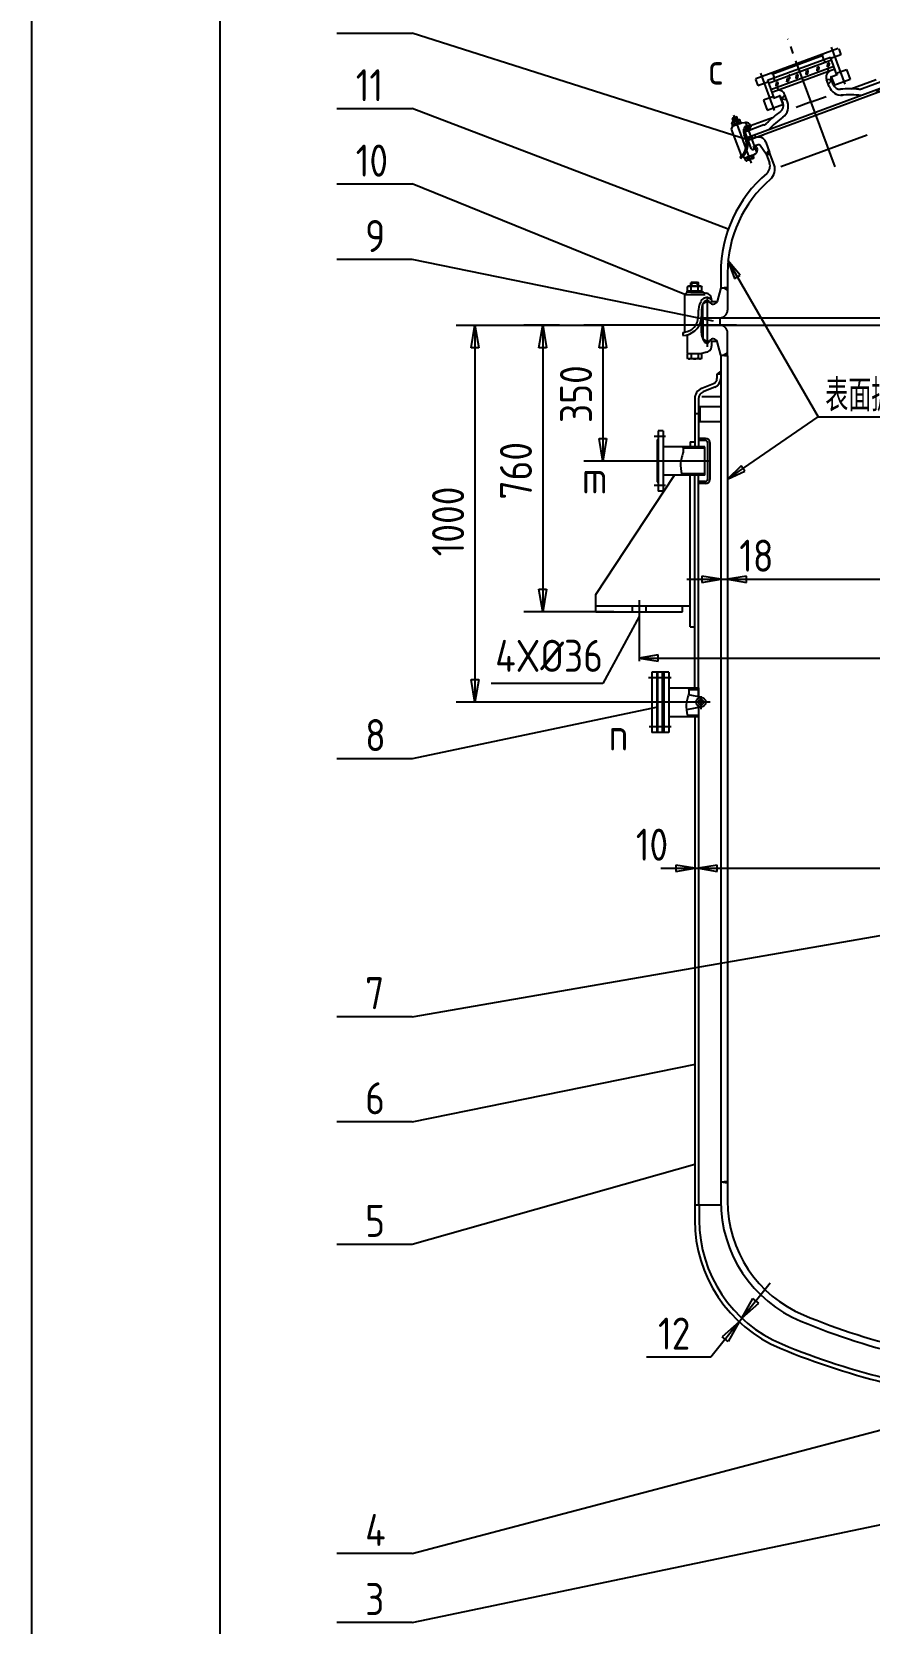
# Model space of a CAD drawing. Extents: x 3959 to 69865, y -162 to 65821.
# Drawn here: x 3959.2 to 4070.3, y 125.5 to 336.5 of the extents above; entities that cross this region are included whole.
import ezdxf

# ---------------------------------------------------------------- set-up
doc = ezdxf.new("R2010")
doc.units = 0
doc.linetypes.add('DASHDOT', pattern=[18, 15, -1, 1, -1])
doc.layers.get('0').update_dxf_attribs({"color": 1, "linetype": 'DASHDOT'})
for name, color, linetype in [('1', 8, 'CONTINUOUS'), ('12', 134, 'CONTINUOUS'), ('2', 8, 'CONTINUOUS')]:
    doc.layers.add(name, color=color, linetype=linetype)
doc.styles.get("Standard").update_dxf_attribs({"font": 'gbenor.shx', "bigfont": 'gbcbig.shx'})
doc.dimstyles.get("Standard").update_dxf_attribs({"dimtxt": 3.5, "dimasz": 4, "dimexe": 2, "dimexo": 0, "dimgap": 1, "dimtad": 1, "dimtoh": 1, "dimdec": 4, "dimzin": 0, "dimdsep": 46, "dimtxsty": 'Standard', "dimcen": 0, "dimadec": 0, "dimazin": 0, "dimtfac": 1, "dimtdec": 4, "dimtmove": 0, "dimatfit": 0, "dimfxl": 1, "dimtolj": 1, "dimtzin": 0, "dimarcsym": 0})

# ---------------------------------------------------------------- blocks, each defined once
blk = doc.blocks.new('Cadt1')
at = {"layer": '2'}
for p, q in [((4046.33, 249.51), (4046.34, 249.44, 1)), ((4046.34, 249.44), (4046.36, 249.29)), ((4046.36, 249.29), (4046.37, 249.12)), ((4046.37, 249.12), (4046.37, 248.96)), ((4046.05, 247.57), (4046.03, 247.31)), ((4046.03, 247.31), (4046.03, 247)), ((4046.03, 247), (4046.06, 246.63)), ((4046.1, 247.79), (4046.05, 247.57)), ((4046.15, 247.98), (4046.1, 247.79)), ((4046.21, 248.16), (4046.15, 247.98)), ((4046.26, 248.32), (4046.21, 248.16)), ((4046.31, 248.48), (4046.26, 248.32)), ((4046.34, 248.64), (4046.31, 248.48)), ((4046.36, 248.79), (4046.34, 248.64)), ((4046.37, 248.96), (4046.36, 248.79)), ((4046.06, 246.63), (4046.12, 246.23)), ((4046.12, 246.23), (4046.2, 245.84)), ((4046.2, 245.84), (4046.22, 245.71))]:
    blk.add_line(p, q, dxfattribs=at)
blk = doc.blocks.new('Cadt2')
at = {"layer": '2'}
for p, q in [((4071.23, 328.83), (4071.56, 328.53)), ((4071.25, 328.47), (4071.77, 329.03, 1)), ((4072.02, 329.12), (4072.26, 328.9)), ((4054.2, 322.24), (4054.63, 322.69)), ((4054.68, 322.71), (4055, 322.41))]:
    blk.add_line(p, q, dxfattribs=at)
blk = doc.blocks.new('Cadt4')
at = {"layer": '2'}
for p, q in [((4050.61, 269.35), (4050.61, 263.53, 1)), ((4051.51, 269.35), (4051.51, 263.53)), ((4139.01, 268.79), (4139.01, 263.53)), ((4046.11, 263.93), (4139.01, 263.93)), ((4050.61, 263.93), (4048.11, 264.34)), ((4048.11, 264.34), (4048.11, 263.51)), ((4048.11, 263.51), (4050.61, 263.93)), ((4054.01, 264.34), (4051.51, 263.93)), ((4051.51, 263.93), (4054.01, 263.51)), ((4054.01, 263.51), (4054.01, 264.34)), ((4139.01, 263.93), (4136.51, 264.34)), ((4136.51, 264.34), (4136.51, 263.51)), ((4136.51, 263.51), (4139.01, 263.93))]:
    blk.add_line(p, q, dxfattribs=at)
blk = doc.blocks.new('Cadt5')
at = {"layer": '2'}
for p, q in [((4051.51, 277.21), (4063.55, 285.45)), ((4063.55, 285.45), (4083.01, 285.45)), ((4053.34, 278.97), (4051.51, 277.21, 1)), ((4053.81, 278.28), (4053.34, 278.97)), ((4051.51, 277.21), (4053.81, 278.28))]:
    blk.add_line(p, q, dxfattribs=at)
blk = doc.blocks.new('Cadt8')
at = {"layer": '2'}
for p, q in [((4053.18, 304.26), (4051.57, 306.22, 1)), ((4051.57, 306.22), (4052.46, 303.84)), ((4051.57, 306.22), (4063.55, 285.45)), ((4052.46, 303.84), (4053.18, 304.26))]:
    blk.add_line(p, q, dxfattribs=at)
blk = doc.blocks.new('Cadt9')
at = {"layer": '2'}
for p, q in [((4142.86, 235.51), (4142.86, 225.19)), ((4047.16, 228.69), (4047.16, 225.19, 1)), ((4047.66, 228.69), (4047.66, 225.19)), ((4047.16, 225.59), (4044.66, 226.01)), ((4044.66, 226.01), (4044.66, 225.18)), ((4050.16, 226.01), (4047.66, 225.59)), ((4050.16, 225.18), (4050.16, 226.01)), ((4142.86, 225.59), (4140.36, 226.01)), ((4140.36, 226.01), (4140.36, 225.18)), ((4042.66, 225.59), (4142.86, 225.59)), ((4044.66, 225.18), (4047.16, 225.59)), ((4047.66, 225.59), (4050.16, 225.18)), ((4140.36, 225.18), (4142.86, 225.59))]:
    blk.add_line(p, q, dxfattribs=at)
blk = doc.blocks.new('Cadt10')
at = {"layer": '2'}
for p, q in [((4045.58, 281.51), (4045.59, 281.44, 1)), ((4045.59, 281.44), (4045.61, 281.29)), ((4045.61, 280.79), (4045.59, 280.64)), ((4045.61, 281.29), (4045.62, 281.12)), ((4045.62, 280.96), (4045.61, 280.79)), ((4045.62, 281.12), (4045.62, 280.96)), ((4045.3, 279.57), (4045.28, 279.31)), ((4045.28, 279.31), (4045.28, 279)), ((4045.28, 279), (4045.31, 278.63)), ((4045.35, 279.79), (4045.3, 279.57)), ((4045.31, 278.63), (4045.37, 278.23)), ((4045.4, 279.98), (4045.35, 279.79)), ((4045.46, 280.16), (4045.4, 279.98)), ((4045.51, 280.32), (4045.46, 280.16)), ((4045.56, 280.48), (4045.51, 280.32)), ((4045.59, 280.64), (4045.56, 280.48)), ((4045.37, 278.23), (4045.45, 277.84)), ((4045.45, 277.84), (4045.47, 277.71))]:
    blk.add_line(p, q, dxfattribs=at)
blk = doc.blocks.new('*D14')
at = {"layer": '2'}
for p, q in [((4039.81, 261.17), (4039.81, 253.08)), ((4150.71, 261.17), (4150.71, 253.08)), ((4042.31, 253.9), (4039.81, 253.48)), ((4039.81, 253.48), (4150.71, 253.48)), ((4039.81, 253.48), (4042.31, 253.07)), ((4042.31, 253.07), (4042.31, 253.9)), ((4150.71, 253.48), (4148.21, 253.9)), ((4148.21, 253.9), (4148.21, 253.07)), ((4148.21, 253.07), (4150.71, 253.48))]:
    blk.add_line(p, q, dxfattribs=at)
at = {"layer": '2', "insert": (4076.81, 254.48), "char_height": 4.25, "width": 65536, "attachment_point": 7}
blk.add_mtext('%%c2200', dxfattribs=at)
blk = doc.blocks.new('Cadt29')
at = {"layer": '2'}
for p, q in [((4053.42, 165.91), (4057.16, 170.61)), ((4053.42, 165.91), (4054.88, 168.53)), ((4053.42, 165.91), (4055.65, 167.92)), ((4055.65, 167.92), (4054.88, 168.53)), ((4053.05, 165.44), (4049.31, 160.75, 1)), ((4053.05, 165.44), (4050.82, 163.43)), ((4053.05, 165.44), (4051.59, 162.82)), ((4053.05, 165.44), (4053.42, 165.91)), ((4051.59, 162.82), (4050.82, 163.43))]:
    blk.add_line(p, q, dxfattribs=at)
blk = doc.blocks.new('*D31')
at = {"layer": '2'}
for p, q in [((4015.5, 297.61), (4034.97, 297.61)), ((4017.5, 294.61), (4018, 297.61)), ((4018, 297.61), (4018.5, 294.61)), ((4018, 297.61), (4018, 247.61)), ((4018.5, 294.61), (4017.5, 294.61)), ((4018, 247.61), (4017.5, 250.61)), ((4017.5, 250.61), (4018.5, 250.61)), ((4018.5, 250.61), (4018, 247.61)), ((4040.75, 247.61), (4015.5, 247.61))]:
    blk.add_line(p, q, dxfattribs=at)
at = {"layer": '2', "insert": (4016.57, 266.97), "char_height": 4.25, "width": 65536, "attachment_point": 7, "rotation": 90}
blk.add_mtext('1000', dxfattribs=at)
blk = doc.blocks.new('*D32')
at = {"layer": '2'}
for p, q in [((4052.72, 297.61), (4032.47, 297.61)), ((4034.47, 294.61), (4034.97, 297.61)), ((4034.97, 297.61), (4035.47, 294.61)), ((4034.97, 297.61), (4034.97, 279.61)), ((4035.47, 294.61), (4034.47, 294.61)), ((4034.97, 279.61), (4034.47, 282.61)), ((4034.47, 282.61), (4035.47, 282.61)), ((4035.47, 282.61), (4034.97, 279.61)), ((4041.43, 279.61), (4032.47, 279.61))]:
    blk.add_line(p, q, dxfattribs=at)
at = {"layer": '2', "insert": (4033.54, 284.65), "char_height": 4.25, "width": 65536, "attachment_point": 7, "rotation": 90}
blk.add_mtext('350', dxfattribs=at)
blk = doc.blocks.new('*D33')
at = {"layer": '2'}
for p, q in [((4029.22, 297.61), (4024.5, 297.61)), ((4026.5, 294.61), (4027, 297.61)), ((4027, 297.61), (4027.5, 294.61)), ((4027, 297.61), (4027, 259.61)), ((4027.5, 294.61), (4026.5, 294.61)), ((4027, 259.61), (4026.5, 262.61)), ((4026.5, 262.61), (4027.5, 262.61)), ((4027.5, 262.61), (4027, 259.61)), ((4036.42, 259.61), (4024.5, 259.61))]:
    blk.add_line(p, q, dxfattribs=at)
at = {"layer": '2', "insert": (4025.57, 274.5), "char_height": 4.25, "width": 65536, "attachment_point": 7, "rotation": 90}
blk.add_mtext('760', dxfattribs=at)

msp = doc.modelspace()

# ---------------------------------------------------------------- linework, layer by layer
for p, q in [((4065.79289, 318.63849), (4059.52727, 335.58484)), ((4065.25701, 334.50612), (4067.07449, 329.59035)), ((4055.87755, 331.03832), (4057.69502, 326.12254)), ((4052.32067, 325.48865), (4054.67048, 319.11887)), ((4053.84035, 324.65325), (4055.35158, 320.56579, 6.28319)), ((4053.92611, 323.55453), (4054.60223, 323.80451)), ((4054.85654, 321.23314), (4055.35539, 321.41757)), ((4048.86085, 294.7428), (4048.86085, 301.43542)), ((4043.29434, 282.86283), (4041.80244, 282.86283)), ((4049.2525, 279.61283), (4041.42849, 279.61283)), ((4043.29434, 276.36283), (4041.80244, 276.36283)), ((4039.81085, 261.09815), (4039.81085, 258.4857)), ((4044.04434, 250.86283), (4041.01263, 250.86283)), ((4049.19387, 247.61283), (4040.74674, 247.61283, 6.28319)), ((4047.98085, 248.40207), (4047.98085, 246.68211)), ((4044.04434, 244.36283), (4041.11898, 244.36283))]:
    msp.add_line(p, q)
at = {"layer": '1'}
for p, q in [((3984.21922, -151.95883), (3984.21922, 422.04117)), ((4066.20166, 334.33012), (4055.27459, 330.29013)), ((4064.16163, 333.57587), (4064.07296, 333.38316)), ((4066.56066, 333.50331), (4065.22409, 333.00914)), ((4066.2659, 334.30056), (4066.56066, 333.50331)), ((4056.80701, 330.11039), (4065.15473, 333.19673)), ((4056.94572, 329.73521), (4065.29345, 332.82155)), ((4057.25783, 328.89106), (4065.60555, 331.9774)), ((4064.0784, 333.36844), (4057.51278, 330.94097)), ((4065.74426, 331.60222), (4061.5704, 330.05905)), ((4064.07296, 333.38316), (4064.26368, 332.86729)), ((4064.44929, 332.50945), (4064.31058, 332.88463)), ((4064.7614, 331.6653), (4064.90204, 331.28489)), ((4066.02169, 330.85187), (4065.15473, 333.19673)), ((4065.95233, 331.03946), (4067.2889, 331.53362)), ((4067.2889, 331.53362), (4067.7744, 330.22049)), ((4055.27459, 330.29013), (4055.24503, 330.22589)), ((4055.27459, 330.29013), (4055.24503, 330.22589)), ((4055.24503, 330.22589), (4055.53979, 329.42863)), ((4055.53979, 329.42863), (4056.87637, 329.9228)), ((4056.80701, 330.11039), (4057.67396, 327.76552)), ((4057.31462, 331.04437), (4057.50733, 330.9557)), ((4057.39654, 328.51588), (4061.5704, 330.05905)), ((4057.50733, 330.9557), (4057.69806, 330.43983)), ((4057.78988, 330.04731), (4057.65116, 330.42249)), ((4065.00417, 329.27846), (4064.64944, 330.2379, 6.28319)), ((4065.33406, 330.1164), (4064.65747, 330.2162)), ((4065.33615, 330.11076), (4064.88417, 329.60304)), ((4065.54713, 329.5401), (4065.21221, 330.44597, 6.28319)), ((4065.27133, 330.57444), (4066.06858, 330.86921)), ((4065.27133, 330.57444), (4065.68746, 329.44891)), ((4067.7744, 330.22049), (4065.60261, 329.41753)), ((4065.99923, 331.0568), (4066.06858, 330.86921)), ((4067.86856, 328.97592), (4071.23886, 330.22199)), ((4071.88122, 329.92641), (4069.36192, 328.99497, 6.28319)), ((4072.15865, 329.17605), (4054.10318, 322.50053)), ((4072.29736, 328.80088), (4054.24189, 322.12535, 6.28319)), ((4057.60461, 327.95311), (4056.26803, 327.45895)), ((4056.26803, 327.45895), (4056.75353, 326.14582)), ((4057.55771, 327.93577), (4057.62707, 327.74818)), ((4057.62707, 327.74818), (4058.42432, 328.04294)), ((4058.10198, 329.20316), (4058.24262, 328.82275)), ((4058.42432, 328.04294), (4058.84046, 326.91741)), ((4058.88771, 327.07796), (4058.55279, 327.98383, 6.28319)), ((4058.67417, 327.65555), (4058.67652, 327.65642)), ((4058.67464, 327.65426), (4059.12358, 328.17019, 6.28319)), ((4058.67673, 327.64862), (4059.35028, 327.55704)), ((4059.47029, 327.23245), (4059.11556, 328.1919, 6.28319)), ((4062.61074, 327.24521), (4060.623, 326.5103, 6.28319)), ((4062.61074, 327.24521), (4064.59848, 327.98013, 6.28319)), ((4052.16643, 325.03995), (4052.72935, 325.24761)), ((4052.21084, 325.13627), (4052.16643, 325.03995)), ((4052.21084, 325.13627), (4052.63303, 325.29202)), ((4052.63303, 325.29202), (4052.72935, 325.24761)), ((4052.89145, 324.80821), (4052.72935, 325.24761)), ((4057.49163, 325.13933), (4054.55541, 324.05374)), ((4056.75353, 326.14582), (4058.92532, 326.94878)), ((4052.16853, 324.023), (4052.01436, 323.64636)), ((4052.01436, 323.64636), (4053.3162, 320.11738, 6.28319)), ((4052.09835, 324.51563), (4052.09319, 324.45377)), ((4052.21216, 324.13127), (4052.09319, 324.45377)), ((4052.21216, 324.13127), (4052.09319, 324.45377)), ((4052.09835, 324.51563), (4053.12163, 324.89312)), ((4052.1386, 324.10413), (4052.28253, 324.15723)), ((4052.16853, 324.023), (4052.1386, 324.10413)), ((4052.32853, 324.60055), (4052.16643, 325.03995)), ((4052.16853, 324.023), (4053.07956, 324.35908, 6.28319)), ((4052.21216, 324.13127), (4053.2847, 324.52693)), ((4053.21433, 324.50097), (4052.28253, 324.15723)), ((4052.4803, 324.23018), (4052.36781, 324.5351)), ((4053.01656, 324.42801), (4052.90408, 324.73293)), ((4053.05982, 324.35179), (4053.38819, 324.47293, 6.28319)), ((4053.12163, 324.89312), (4053.16573, 324.84943)), ((4053.2847, 324.52693), (4053.16573, 324.84943)), ((4053.2847, 324.52693), (4053.16573, 324.84943)), ((4053.21433, 324.50097), (4053.35826, 324.55406)), ((4053.35826, 324.55406), (4053.38819, 324.47293)), ((4053.38819, 324.47293), (4053.98067, 324.50111, 6.28319)), ((4053.63783, 323.65175), (4054.58887, 321.07369)), ((4053.97374, 323.74523), (4053.82877, 323.26095)), ((4056.34506, 324.18233), (4053.82952, 323.25228)), ((4053.83102, 323.23664), (4054.44347, 321.58013)), ((4054.57867, 323.84622), (4054.50752, 323.81998)), ((4054.52282, 324.14209), (4054.60827, 323.91044, 6.28319)), ((4053.88793, 322.41895), (4053.71603, 322.88492, 6.28319)), ((4053.89896, 322.94389), (4054.06809, 322.48541)), ((4054.33369, 322.16542), (4054.27457, 322.03695, 6.28319)), ((4054.27457, 322.03695), (4054.62136, 321.099)), ((4054.94254, 320.95121), (4054.94802, 320.95324)), ((4055.27196, 322.50757), (4055.13034, 322.88507)), ((4055.56322, 321.55385), (4055.14945, 321.40087, 6.28319)), ((4055.27202, 321.28149), (4055.21909, 321.25968, 6.28319)), ((4055.40045, 321.22228), (4055.45988, 321.06119, 6.28319)), ((4055.82537, 321.49746), (4056.633, 320.344, 6.28319)), ((4055.84422, 322.71777), (4056.23503, 322.86226, 6.28319)), ((4056.58181, 321.92431), (4057.10198, 320.51739)), ((4056.66096, 320.35205), (4056.98387, 320.83684)), ((4058.60423, 318.67389), (4070.02487, 322.89648)), ((4053.18662, 319.96299), (4053.25699, 319.98895)), ((4053.18694, 319.96214), (4053.26768, 319.74327, 6.28319)), ((4053.71104, 319.84162), (4053.62442, 320.07644)), ((4054.89154, 320.17116), (4053.819, 319.7755)), ((4053.93798, 319.453), (4053.819, 319.7755)), ((4053.83947, 319.78241), (4054.10498, 319.88035, 6.28319)), ((4053.98207, 319.40931), (4053.93798, 319.453)), ((4055.00535, 319.7868), (4053.98207, 319.40931)), ((4054.02711, 319.85163), (4054.0269, 319.8522)), ((4054.08714, 319.87442), (4054.19962, 319.5695)), ((4054.10477, 319.88092), (4054.10498, 319.88035)), ((4054.60598, 320.06517), (4054.92848, 320.18414)), ((4054.6234, 320.07225), (4054.73589, 319.76733)), ((4054.68385, 320.0939), (4054.68364, 320.09447)), ((4055.01051, 319.84866), (4054.89154, 320.17116)), ((4054.92848, 320.18414), (4055.25519, 320.40811)), ((4055.00535, 319.7868), (4055.01051, 319.84866, 6.28319)), ((4056.633, 320.344), (4057.10198, 320.51739)), ((4056.633, 320.344), (4056.66298, 320.35509)), ((4056.633, 320.344), (4057.16893, 320.27787)), ((4056.63303, 320.34394), (4057.07799, 319.14048, 6.28319)), ((4057.69484, 318.91391), (4057.102, 320.51733)), ((4050.61085, 304.56283), (4050.61085, 303.06283)), ((4051.51085, 304.56283), (4051.51085, 303.06283)), ((4046.17546, 302.02694), (4045.85239, 301.67694)), ((4048.20239, 302.15647), (4046.10239, 302.15647)), ((4046.10239, 302.15647), (4046.10239, 302.02694)), ((4046.65239, 302.02694), (4046.10239, 302.02694)), ((4046.24669, 302.82313), (4046.19974, 302.72252)), ((4046.19974, 302.15647), (4046.19974, 302.72252)), ((4046.20517, 302.70132), (4046.19974, 302.6934)), ((4046.23785, 302.73974), (4046.20517, 302.70132)), ((4046.27671, 302.77191), (4046.23785, 302.73974)), ((4046.24669, 302.82313), (4048.0645, 302.82313)), ((4046.24669, 302.82313), (4048.0613, 302.82313)), ((4046.32057, 302.79684), (4046.27671, 302.77191)), ((4046.36808, 302.81377), (4046.32057, 302.79684)), ((4046.41782, 302.82219), (4046.36808, 302.81377)), ((4046.46826, 302.82185), (4046.41782, 302.82219)), ((4046.51788, 302.81276), (4046.46826, 302.82185)), ((4046.56516, 302.79519), (4046.51788, 302.81276)), ((4046.60868, 302.76968), (4046.56516, 302.79519)), ((4046.6471, 302.73699), (4046.60868, 302.76968)), ((4046.67926, 302.69813), (4046.6471, 302.73699)), ((4046.75239, 303.32526), (4046.65239, 303.22526)), ((4046.65239, 302.82313), (4046.65239, 303.22526)), ((4046.65239, 303.22526), (4047.65239, 303.22526)), ((4046.65239, 302.02694), (4047.65239, 302.02694)), ((4046.81442, 302.76116), (4046.67926, 302.69813)), ((4046.67926, 302.15647), (4046.67926, 302.69813)), ((4046.75239, 303.32526), (4047.55239, 303.32526)), ((4046.97729, 302.80661), (4046.81442, 302.76116)), ((4047.14558, 302.82308), (4046.97729, 302.80661)), ((4047.31417, 302.81008), (4047.14558, 302.82308)), ((4047.47794, 302.76801), (4047.31417, 302.81008)), ((4047.63192, 302.69813), (4047.47794, 302.76801)), ((4047.55239, 303.32526), (4047.65239, 303.22526)), ((4047.66292, 302.7358), (4047.63192, 302.69813)), ((4047.63192, 302.15647), (4047.63192, 302.69813)), ((4047.65239, 302.82313), (4047.65239, 303.22526)), ((4047.65239, 302.02694), (4048.20239, 302.02694)), ((4047.70115, 302.76871), (4047.66292, 302.7358)), ((4047.74452, 302.79447), (4047.70115, 302.76871)), ((4047.7917, 302.81232), (4047.74452, 302.79447)), ((4047.84127, 302.82169), (4047.7917, 302.81232)), ((4047.89171, 302.82232), (4047.84127, 302.82169)), ((4047.94149, 302.81418), (4047.89171, 302.82232)), ((4047.9891, 302.79752), (4047.94149, 302.81418)), ((4048.0331, 302.77285), (4047.9891, 302.79752)), ((4048.07214, 302.74091), (4048.0331, 302.77285)), ((4048.0613, 302.82313), (4048.10505, 302.72938)), ((4048.10505, 302.70267), (4048.07214, 302.74091)), ((4048.10239, 302.02694), (4048.73637, 301.85626)), ((4048.10505, 302.15647), (4048.10505, 302.72938)), ((4048.20239, 302.15647), (4048.20239, 302.02694)), ((4048.81021, 301.83293), (4048.73637, 301.85626)), ((4050.61085, 302.56283), (4050.14732, 300.76283)), ((4050.61085, 303.06283), (4050.61085, 302.56283)), ((4050.61085, 302.56283), (4051.51085, 302.66283)), ((4050.61085, 302.56283), (4050.96085, 302.56283)), ((4050.61085, 302.56283), (4051.51085, 302.56283)), ((4050.96085, 302.56283), (4051.51085, 302.24529)), ((4051.51085, 303.14782), (4051.51085, 302.0189)), ((4051.51085, 303.06283), (4051.51085, 302.66283)), ((4051.51085, 302.0189), (4051.51085, 299.61283)), ((4045.85239, 296.77694), (4045.85239, 301.67694)), ((4045.85239, 301.67694), (4048.56514, 301.67694)), ((4047.69312, 300.05512), (4047.65265, 299.68952)), ((4047.79646, 300.40812), (4047.69312, 300.05512)), ((4047.95953, 300.73783), (4047.79646, 300.40812)), ((4048.01301, 300.84955), (4047.96527, 300.75209)), ((4048.09763, 300.97152), (4048.01301, 300.84955)), ((4048.08564, 299.97656), (4048.05284, 299.68032)), ((4048.16937, 300.26261), (4048.08564, 299.97656)), ((4048.20214, 301.07694), (4048.09763, 300.97152)), ((4048.30151, 300.52976), (4048.16937, 300.26261)), ((4048.32337, 301.16262), (4048.20214, 301.07694)), ((4048.26085, 300.41283), (4048.68409, 300.71492)), ((4048.26085, 298.71283), (4048.26085, 300.41283, 6.28319)), ((4048.30151, 300.52976), (4048.33648, 300.59875)), ((4048.45764, 301.22594), (4048.32337, 301.16262)), ((4048.34007, 300.60719), (4048.33648, 300.59875)), ((4048.37763, 300.67605), (4048.34007, 300.60719)), ((4048.42658, 300.73734), (4048.37763, 300.67605)), ((4048.48543, 300.7892), (4048.42658, 300.73734)), ((4048.60086, 301.26499), (4048.45764, 301.22594)), ((4048.55239, 300.83006), (4048.48543, 300.7892)), ((4048.62543, 300.85866), (4048.55239, 300.83006)), ((4048.74869, 301.27857), (4048.60086, 301.26499)), ((4048.70233, 300.87415), (4048.62543, 300.85866)), ((4048.78074, 300.87605), (4048.70233, 300.87415)), ((4048.89663, 301.26627), (4048.74869, 301.27857)), ((4048.8583, 300.8643), (4048.78074, 300.87605)), ((4048.95239, 301.76663), (4048.81021, 301.83293)), ((4048.93264, 300.83927), (4048.8583, 300.8643)), ((4048.86085, 300.76283), (4049.05017, 300.76283)), ((4049.04018, 301.22848), (4048.89663, 301.26627)), ((4049.0015, 300.80171), (4048.93264, 300.83927)), ((4049.0809, 301.67664), (4048.95239, 301.76663)), ((4049.06279, 300.75276), (4049.0015, 300.80171)), ((4049.175, 301.16632), (4049.04018, 301.22848)), ((4049.11465, 300.69391), (4049.06279, 300.75276)), ((4049.19183, 301.56571), (4049.0809, 301.67664)), ((4049.1555, 300.62694), (4049.11465, 300.69391)), ((4049.30239, 300.62694), (4049.1555, 300.62694)), ((4049.29697, 301.08171), (4049.175, 301.16632)), ((4049.28181, 301.4372), (4049.19183, 301.56571)), ((4049.34812, 301.29502), (4049.28181, 301.4372)), ((4049.40239, 300.9772), (4049.29697, 301.08171)), ((4049.30239, 300.62694), (4049.31976, 300.62846)), ((4049.31976, 300.62846), (4049.33659, 300.63297)), ((4049.33659, 300.63297), (4049.35239, 300.64034)), ((4049.38872, 301.14349), (4049.34812, 301.29502)), ((4049.35239, 300.64034), (4049.36667, 300.65034)), ((4049.36667, 300.65034), (4049.379, 300.66267)), ((4049.379, 300.66267), (4049.38899, 300.67694)), ((4049.40239, 300.9872), (4049.38872, 301.14349)), ((4049.38899, 300.67694), (4049.39636, 300.69274)), ((4049.39636, 300.69274), (4049.40087, 300.70958)), ((4049.40087, 300.70958), (4049.40239, 300.72694)), ((4049.40239, 300.9872), (4049.40239, 300.72694)), ((4049.40239, 300.76283), (4050.14732, 300.76283)), ((4047.09074, 297.36409), (4047.31271, 297.65269)), ((4047.31271, 297.65269), (4047.48119, 297.97544)), ((4047.48119, 297.97544), (4047.59107, 298.32255)), ((4047.59107, 298.32255), (4047.639, 298.68347)), ((4047.63884, 299.64103), (4047.63884, 298.77694)), ((4047.639, 298.68347), (4047.64109, 298.77694)), ((4047.65265, 299.68952), (4047.65209, 299.64103)), ((4047.74202, 297.5705), (4047.91825, 297.96905)), ((4047.91825, 297.96905), (4048.0226, 298.39215)), ((4048.0226, 298.39215), (4048.05239, 298.77694)), ((4048.05284, 299.68032), (4048.05239, 299.64103)), ((4048.05239, 299.64103), (4048.05239, 298.77694)), ((4048.05239, 296.60848), (4048.05239, 298.4595)), ((4048.36085, 298.61283), (4048.26085, 298.71283, 6.28319)), ((4048.26085, 298.61283), (4048.26085, 297.61283, 6.28319)), ((4048.26085, 298.61283), (4092.88585, 298.61283)), ((4050.51085, 298.61283), (4050.51085, 297.61283)), ((4045.60142, 296.27742), (4045.60239, 296.27744)), ((4045.60239, 296.67694), (4045.75239, 296.67694)), ((4045.60239, 296.67694), (4045.60239, 296.27744)), ((4045.60239, 296.27744), (4046.03567, 296.3241)), ((4045.75239, 296.67694), (4045.76976, 296.67846)), ((4045.76976, 296.67846), (4045.78659, 296.68297)), ((4045.78659, 296.68297), (4045.80239, 296.69034)), ((4045.80239, 296.69034), (4045.81667, 296.70034)), ((4045.81667, 296.70034), (4045.829, 296.71267)), ((4045.82267, 296.70581), (4046.17822, 296.7842)), ((4045.829, 296.71267), (4045.83899, 296.72694)), ((4045.83899, 296.72694), (4045.84636, 296.74274)), ((4045.84636, 296.74274), (4045.85087, 296.75958)), ((4045.85087, 296.75958), (4045.85239, 296.77694)), ((4046.03567, 296.3241), (4046.45426, 296.44528)), ((4046.17822, 296.7842), (4046.51474, 296.92315)), ((4046.20239, 293.9328), (4046.20239, 296.37237)), ((4046.45426, 296.44528), (4046.84544, 296.63731)), ((4046.51474, 296.92315), (4046.82203, 297.11843)), ((4046.82203, 297.11843), (4047.09074, 297.36409)), ((4046.84544, 296.63731), (4047.19734, 296.89436)), ((4047.19734, 296.89436), (4047.49926, 297.2086)), ((4047.49926, 297.2086), (4047.74202, 297.5705)), ((4048.05239, 296.60848), (4048.0729, 296.37405)), ((4048.0729, 296.37405), (4048.12617, 296.1683)), ((4048.12617, 296.1683), (4048.32698, 295.58607)), ((4048.36085, 297.61283), (4048.26085, 297.51283, 6.28319)), ((4048.26085, 297.61283), (4092.88585, 297.61283)), ((4048.26085, 297.51283), (4048.26085, 295.81283)), ((4048.26085, 295.81283), (4048.68409, 295.51075)), ((4048.32698, 295.58607), (4048.35893, 295.51443)), ((4048.35893, 295.51443), (4048.40282, 295.44942)), ((4049.13824, 295.50123), (4049.16428, 295.5547)), ((4049.30239, 295.5828), (4049.20923, 295.5828)), ((4049.31976, 295.58128), (4049.30239, 295.5828)), ((4049.33659, 295.57677), (4049.31976, 295.58128)), ((4049.35239, 295.5694), (4049.33659, 295.57677)), ((4049.36667, 295.55941), (4049.35239, 295.5694)), ((4049.379, 295.54708), (4049.36667, 295.55941)), ((4049.38899, 295.5328), (4049.379, 295.54708)), ((4049.39636, 295.517), (4049.38899, 295.5328)), ((4049.40087, 295.50017), (4049.39636, 295.517)), ((4051.51085, 293.56283), (4051.51085, 296.61283)), ((4048.10505, 293.8328), (4046.19974, 293.8328)), ((4046.19974, 293.25988), (4046.19974, 293.8328)), ((4046.20239, 293.9328), (4046.20391, 293.91544)), ((4046.20391, 293.91544), (4046.20842, 293.8986)), ((4046.20842, 293.8986), (4046.21579, 293.8828)), ((4046.21579, 293.8828), (4046.22579, 293.86852)), ((4046.22579, 293.86852), (4046.23811, 293.8562)), ((4046.23811, 293.8562), (4046.25239, 293.8462)), ((4046.25239, 293.8462), (4046.26819, 293.83883)), ((4046.26819, 293.83883), (4046.28503, 293.83432)), ((4046.28503, 293.83432), (4046.30239, 293.8328)), ((4046.67606, 293.8328), (4046.67606, 293.29113)), ((4047.62872, 293.8328), (4047.62872, 293.29113)), ((4048.7465, 294.04797), (4047.98294, 293.8328)), ((4048.10505, 293.25988), (4048.10505, 293.8328)), ((4048.40282, 295.44942), (4048.45734, 295.39303)), ((4048.45734, 295.39303), (4048.52083, 295.34696)), ((4048.52083, 295.34696), (4048.59134, 295.31261)), ((4048.59134, 295.31261), (4048.66676, 295.29102)), ((4048.66676, 295.29102), (4048.74477, 295.28287)), ((4048.74477, 295.28287), (4048.82302, 295.28838)), ((4048.7465, 294.04797), (4048.89322, 294.10352)), ((4048.82302, 295.28838), (4048.89912, 295.30739)), ((4048.86085, 295.46283), (4049.11037, 295.46283, 6.28319)), ((4048.89322, 294.10352), (4049.02806, 294.18371)), ((4048.89912, 295.30739), (4048.97076, 295.33934)), ((4048.97076, 295.33934), (4049.03577, 295.38323)), ((4049.02806, 294.18371), (4049.14693, 294.28609)), ((4049.03577, 295.38323), (4049.09216, 295.43775)), ((4049.09216, 295.43775), (4049.13824, 295.50123)), ((4049.14693, 294.28609), (4049.24621, 294.40755)), ((4049.24621, 294.40755), (4049.3229, 294.54441)), ((4049.3229, 294.54441), (4049.37465, 294.69251)), ((4049.37465, 294.69251), (4049.3999, 294.84735)), ((4049.40239, 295.4828), (4049.40087, 295.50017)), ((4049.40239, 295.4828), (4049.40239, 294.84542)), ((4050.14732, 295.46283), (4049.40239, 295.46283)), ((4050.60917, 293.65293), (4050.14732, 295.46283)), ((4050.61085, 293.66283), (4051.51085, 293.66283)), ((4050.61085, 293.66283), (4050.61085, 183.98783)), ((4050.71085, 293.66283), (4051.51085, 293.56283)), ((4050.71085, 293.66283), (4051.51085, 293.66283)), ((4050.96085, 293.66283), (4051.51085, 293.98038)), ((4051.51085, 293.56283), (4051.51085, 214.33438)), ((4046.19974, 293.29113), (4046.2319, 293.25227)), ((4046.24349, 293.16613), (4046.19974, 293.25988)), ((4046.2319, 293.25227), (4046.27032, 293.21959)), ((4048.0613, 293.16613), (4046.24349, 293.16613)), ((4046.27032, 293.21959), (4046.31384, 293.19408)), ((4046.31384, 293.19408), (4046.36112, 293.1765)), ((4046.36112, 293.1765), (4046.41074, 293.16741)), ((4046.41074, 293.16741), (4046.46118, 293.16707)), ((4046.46118, 293.16707), (4046.51092, 293.1755)), ((4046.51092, 293.1755), (4046.55843, 293.19243)), ((4046.55843, 293.19243), (4046.60229, 293.21736)), ((4046.60229, 293.21736), (4046.64115, 293.24952)), ((4046.64115, 293.24952), (4046.67383, 293.28795)), ((4046.67383, 293.28795), (4046.67606, 293.29113)), ((4046.67606, 293.29113), (4046.83004, 293.22126)), ((4046.83004, 293.22126), (4046.99382, 293.17918)), ((4046.99382, 293.17918), (4047.16241, 293.16619)), ((4047.16241, 293.16619), (4047.33069, 293.18266)), ((4047.33069, 293.18266), (4047.49356, 293.22811)), ((4047.49356, 293.22811), (4047.62872, 293.29113)), ((4047.62872, 293.29113), (4047.66088, 293.25227)), ((4047.66088, 293.25227), (4047.69931, 293.21959)), ((4047.69931, 293.21959), (4047.74282, 293.19408)), ((4047.74282, 293.19408), (4047.79011, 293.1765)), ((4047.79011, 293.1765), (4047.83972, 293.16741)), ((4047.83972, 293.16741), (4047.89017, 293.16707)), ((4047.89017, 293.16707), (4047.9399, 293.1755)), ((4047.9399, 293.1755), (4047.98742, 293.19243)), ((4047.98742, 293.19243), (4048.03127, 293.21736)), ((4048.03127, 293.21736), (4048.07013, 293.24952)), ((4048.0613, 293.16613), (4048.10505, 293.25988)), ((4048.07013, 293.24952), (4048.10282, 293.28795)), ((4048.10282, 293.28795), (4048.10505, 293.29113)), ((4050.61085, 291.51283), (4050.11085, 291.11283)), ((4048.09888, 289.25359), (4049.64183, 289.87705)), ((4049.92915, 289.45387), (4048.28621, 288.79, 6.28319)), ((4050.61085, 291.11283), (4050.11085, 291.11283)), ((4050.11085, 291.11283), (4050.11085, 290.57243)), ((4047.16085, 287.86283), (4047.16085, 281.51283, 6.28319)), ((4047.66085, 287.86283), (4047.66085, 281.51283)), ((4048.12537, 288.14822), (4050.61085, 288.14822)), ((4047.66085, 285.86283), (4047.16085, 285.86283)), ((4047.66085, 286.86283), (4050.61085, 286.86283, 6.28319)), ((4047.86085, 286.86283), (4047.86085, 284.86283)), ((4042.31085, 283.61283), (4042.31085, 275.61283)), ((4042.96085, 283.61283), (4042.31085, 283.61283)), ((4042.96085, 283.61283), (4042.96085, 275.61283)), ((4047.66085, 284.86283), (4050.61085, 284.86283)), ((4042.16085, 282.36283), (4042.31085, 282.51283)), ((4042.16085, 282.36283), (4042.16085, 276.86283)), ((4048.51637, 281.51283), (4042.96085, 281.51283)), ((4048.51637, 281.31283), (4045.60454, 281.31283)), ((4046.56085, 282.16283), (4047.16085, 282.16283)), ((4046.56085, 282.16283), (4046.56085, 281.51283)), ((4048.61085, 282.61283), (4047.66085, 282.61283, 6.28319)), ((4048.61085, 282.31283), (4047.66085, 282.31283)), ((4048.51637, 277.71283), (4048.51637, 281.51283)), ((4048.86085, 282.06283), (4048.86085, 277.16283)), ((4049.16085, 282.06283), (4049.16085, 277.16283, 6.28319)), ((4034.06085, 261.91283), (4044.47346, 277.71283)), ((4042.16085, 276.86283), (4042.31085, 276.71283)), ((4048.51637, 277.71283), (4042.96085, 277.71283)), ((4048.51637, 277.91283), (4045.43303, 277.91283)), ((4046.56085, 257.61283), (4046.56085, 277.71283)), ((4047.16085, 249.51283), (4047.16085, 277.71283)), ((4047.66085, 248.34042), (4047.66085, 277.71283)), ((4048.61085, 276.91283), (4047.66085, 276.91283)), ((4048.61085, 276.61283), (4047.66085, 276.61283)), ((4042.96085, 275.61283), (4042.31085, 275.61283)), ((4034.06085, 259.61283), (4034.06085, 261.91283)), ((4034.06085, 260.41283), (4046.56085, 260.41283)), ((4038.91085, 259.61283), (4038.91085, 260.41283)), ((4040.71085, 259.61283), (4040.71085, 260.41283)), ((4045.56085, 259.61283), (4045.56085, 260.41283)), ((4034.06085, 259.61283), (4045.56085, 259.61283)), ((4046.56085, 257.61283), (4047.16085, 257.61283)), ((4043.71085, 251.61283), (4041.45085, 251.61283)), ((4041.45085, 251.61283), (4041.45085, 243.61283)), ((4042.15085, 251.61283), (4042.15085, 243.61283)), ((4042.23085, 251.61283), (4042.23085, 243.61283)), ((4042.83085, 251.61283), (4042.83085, 243.61283)), ((4042.91085, 251.61283), (4042.91085, 243.61283)), ((4043.06085, 251.61283), (4043.06085, 243.61283)), ((4043.71085, 251.61283), (4043.71085, 243.61283)), ((4042.91085, 250.36283), (4043.06085, 250.51283)), ((4043.71085, 249.51283), (4047.66085, 249.51283)), ((4046.35454, 249.31283), (4047.66085, 249.31283)), ((4047.66085, 249.51283), (4047.66085, 248.34042)), ((4048.14012, 246.99865), (4046.06825, 246.59813)), ((4048.14662, 248.24651), (4046.33106, 248.59749)), ((4042.91085, 244.86283), (4043.06085, 244.71283)), ((4043.71085, 245.71283), (4047.66085, 245.71283)), ((4046.18303, 245.91283), (4047.66085, 245.91283)), ((4047.16085, 245.71283), (4047.16085, 180.93783)), ((4047.66085, 246.906), (4047.66085, 180.93783)), ((4043.71085, 243.61283), (4041.45085, 243.61283)), ((4051.51085, 214.33438), (4051.51085, 183.98783)), ((4050.61085, 183.98783), (4051.51085, 184.08783)), ((4050.61085, 183.98783), (4050.61085, 181.48783)), ((4050.61085, 183.98783), (4051.51085, 183.98783)), ((4050.61085, 183.98783), (4051.51085, 183.88783)), ((4050.71085, 183.98783), (4051.51085, 183.98783)), ((4051.51085, 183.98783), (4051.51085, 181.48783, 6.28319)), ((4047.16085, 180.93783), (4047.16085, 178.93783)), ((4047.16085, 180.93783), (4050.61959, 180.93783, 6.28319)), ((4047.76085, 180.93783), (4047.76085, 178.93783, 6.28319))]:
    msp.add_line(p, q, dxfattribs=at)
for centre, radius in [((4054.20803, 323.65876), 0.25), ((4047.98312, 247.62411), 0.6375), ((4048.00892, 247.62411), 0.3375)]:
    msp.add_circle(centre, radius, dxfattribs=at)
for centre, radius, start, end in [((4065.4936, 330.55), 0.9, 110.2905207, 200.2905207), ((4065.30601, 330.48065), 0.1, 110.2905207, 200.2905207), ((4066.43818, 329.86955), 0.95, 200.2905207, 274.7061714), ((4058.27141, 327.87979), 0.9, 20.2905207, 110.2905207), ((4058.459, 327.94915), 0.1, 20.2905207, 110.2905207), ((4057.82888, 326.62559), 1.75, 306.5863603, 380.2905207), ((4066.64558, 329.88532), 1.75, 200.2905207, 273.9946811), ((4067.81245, 313.17602), 15.8, 85.8947686, 94.7061714), ((4067.81245, 313.17602), 15, 84.4485879, 94.7061714), ((4069.01514, 329.93291), 1, 265.8947686, 290.2905207), ((4067.81245, 313.17602), 15.8, 125.87487, 134.6862728), ((4067.81245, 313.17602), 15, 126.5863603, 136.1324535), ((4057.99666, 326.74852), 0.95, 305.87487, 380.2905207), ((4052.26788, 324.3931), 0.17363, 54.8636661, 165.6343339), ((4052.81143, 324.15832), 0.58203, 80.8405139, 139.6574861), ((4053.07228, 324.68985), 0.17363, 54.8636661, 165.6343339), ((4055.02619, 323.35973), 1.39354, 164.2964369, 200.249), ((4054.2257, 323.50284), 0.5895, 53.9979886, 152.9209454), ((4055.02619, 323.35973), 1.20149, 164.2964369, 200.249), ((4054.2257, 323.50284), 0.4, 53.9979886, 152.9209454), ((4054.00681, 323.95173), 0.55, 20.249, 92.7234316), ((4054.49021, 323.86689), 0.05, 233.9979886, 290.249), ((4054.56136, 323.89313), 0.05, 290.249, 380.249), ((4055.99828, 325.12028), 1, 290.2905207, 314.6862728), ((4051.81642, 321.65477), 2.4, 307.2067633, 380.249), ((4051.81642, 321.65477), 2.20797, 311.4278783, 380.249), ((4054.84179, 321.23214), 0.29845, 212.0680834, 345.6499898), ((4054.85584, 321.1857), 0.25, 200.2905207, 380.2905207), ((4055.18412, 321.30707), 0.1, 110.2905207, 200.2905207), ((4055.27624, 321.12099), 0.15, 112.3946975, 165.6499898), ((4054.94421, 320.86175), 0.55, 304.4316036, 380.249), ((4055.30663, 321.18767), 0.1, 20.249, 110.249), ((4055.64386, 321.57753), 1, 20.2905207, 110.2905207), ((4055.64992, 321.31936), 0.25, 45.4279349, 110.2905207), ((4053.22238, 320.08277), 0.1, 290.249, 380.249), ((4053.80486, 319.87623), 0.1, 200.249, 290.249), ((4054.03142, 319.61258), 0.17363, 234.8636661, 345.6343339), ((4054.29227, 320.14411), 0.58203, 260.8405139, 319.6574861), ((4054.83582, 319.90933), 0.17363, 234.8636661, 345.6343339), ((4055.90556, 318.70699), 1.25, 310.3386688, 380.2910149), ((4056.05344, 318.30703), 1.75, 310.7999739, 380.2910149), ((4067.9171, 304.56283), 17.30625, 130.3386688, 180), ((4067.9171, 304.56283), 16.40625, 130.7999739, 180), ((4048.86085, 300.41283), 0.35, 39.1667107, 130.701087), ((4049.5974, 301.01283), 0.6, 219.1667107, 335.3756816), ((4050.51085, 299.61283), 1, 270, 360), ((4048.86085, 295.81283), 0.35, 229.298913, 320.8332893), ((4049.5974, 295.21283), 0.6, 24.6243184, 140.8332893), ((4049.20923, 295.5328), 0.05, 90, 154.0298064), ((4050.51085, 296.61283), 1, 0, 90), ((4048.66085, 287.86283), 1.5, 113.2617688, 180), ((4049.36085, 290.57243), 0.75, 292.0022739, 360), ((4049.36085, 290.57243), 1.25, 292.0022739, 360), ((4048.66085, 287.86283), 1, 113.2617688, 180), ((4048.61085, 282.06283), 0.55, 0, 90), ((4048.61085, 282.06283), 0.25, 0, 90), ((4048.61085, 277.16283), 0.55, 270, 360), ((4048.61085, 277.16283), 0.25, 270, 360), ((4067.9171, 181.48783), 17.30625, 180, 247.3801351), ((4067.9171, 181.48783), 16.40625, 180, 247.3801351), ((4065.57335, 178.93783), 18.4125, 180, 247.3801351), ((4065.57335, 178.93783), 17.8125, 180, 247.3801351), ((4095.26085, 247.11283), 88.4, 247.3801351, 267.2430917), ((4095.26085, 247.11283), 87.5, 247.3801351, 267.1504699), ((4095.26085, 250.18783), 95.6, 247.3801351, 256.757116), ((4095.26085, 250.18783), 95, 247.3801351, 256.6719399)]:
    msp.add_arc(centre, radius, start, end, dxfattribs=at)
at = {"layer": '12'}
msp.add_line((3959.21922, -161.95883), (3959.21922, 432.04117), dxfattribs=at)
at = {"layer": '2'}
for p, q in [((4009.69374, 336.32944), (3999.69374, 336.32944)), ((4054.17103, 322.20635), (4009.69374, 336.35696)), ((4062.10403, 331.50884), (4062.01902, 330.84822)), ((4063.40704, 331.84923), (4063.3512, 331.37283)), ((4063.547, 332.00078), (4063.46199, 331.34017)), ((4063.62589, 331.85736), (4063.56734, 331.45366)), ((4064.77519, 332.37517), (4064.71935, 331.89877)), ((4064.91516, 332.52672), (4064.83014, 331.86611)), ((4064.99404, 332.3833), (4064.9355, 331.9796)), ((4057.96763, 329.82101), (4057.91179, 329.3446)), ((4058.1076, 329.97256), (4058.02258, 329.31195)), ((4058.18648, 329.82914), (4058.12793, 329.42544)), ((4059.40848, 330.34965), (4059.35264, 329.87325)), ((4059.54845, 330.5012), (4059.46343, 329.84059)), ((4059.62733, 330.35779), (4059.56879, 329.95408)), ((4060.63263, 330.83271), (4060.57679, 330.35631)), ((4060.7726, 330.98426), (4060.68758, 330.32365)), ((4060.85148, 330.84085), (4060.79294, 330.43714)), ((4061.96407, 331.35728), (4061.90823, 330.88088)), ((4062.18291, 331.36542), (4062.12437, 330.96172)), ((4009.69374, 326.32944), (3999.69374, 326.32944)), ((4051.61984, 310.38569), (4009.69374, 326.35696)), ((4052.39045, 324.62339), (4052.20551, 325.12471, 6.28319)), ((4052.82953, 324.78536), (4052.64459, 325.28669)), ((4009.69374, 316.32944), (3999.69374, 316.32944)), ((4045.85239, 301.67694), (4009.69374, 316.35696)), ((4009.69374, 306.32944), (3999.69374, 306.32944)), ((4049.66568, 298.14029), (4009.69374, 306.32944)), ((4046.76239, 302.82313), (4046.76239, 303.32526)), ((4047.54239, 302.82313), (4047.54239, 303.32526)), ((4039.81085, 258.9857), (4034.97347, 250.11283)), ((4034.97347, 250.11283), (4020.13688, 250.11283)), ((4042.23085, 246.95216), (4009.69374, 240.12725)), ((4009.69374, 240.12725), (3999.69374, 240.12725)), ((4009.69374, 205.9), (4094.26085, 220.58783)), ((4009.69374, 205.9), (3999.69374, 205.9)), ((4009.69374, 191.96345), (4047.26085, 199.58783)), ((4009.69374, 191.96345), (3999.69374, 191.96345)), ((4047.16085, 186.30564), (4009.69374, 175.70109)), ((4009.69374, 175.70109), (3999.69374, 175.70109)), ((4049.31259, 160.74647), (4040.75899, 160.74647)), ((4009.69374, 134.70256), (4084.20913, 154.35056)), ((4009.69374, 125.53956), (4094.11888, 143.18698)), ((4009.69374, 134.70256), (3999.69374, 134.70256)), ((4009.69374, 125.53956), (3999.69374, 125.53956))]:
    msp.add_line(p, q, dxfattribs=at)
for centre in [(4059.73314, 330.76578), (4059.7644, 330.42592)]:
    msp.add_circle(centre, 0.0525, dxfattribs=at)

# ---------------------------------------------------------------- block references
for name in ['Cadt2', 'Cadt8', 'Cadt5', 'Cadt10', 'Cadt4', 'Cadt1', 'Cadt9', 'Cadt29']:
    msp.add_blockref(name, (0, 0))

# ---------------------------------------------------------------- texts
at = {"layer": '2', "char_height": 4.25, "width": 65536, "attachment_point": 7}
for s, insert in [('11', (4002.19374, 327.32944)), ('c', (4048.88843, 329.53409)), ('10', (4002.19374, 317.32944)), ('9', (4003.44374, 307.32944)), ('表面搪玻璃', (4064.47828, 286.18121)), ('m', (4032.20346, 275.29895)), ('18', (4053.06801, 264.92741)), ('4X%%c36', (4020.69347, 251.64283)), ('8', (4003.44374, 241.12725)), ('n', (4035.75145, 241.1955)), ('10', (4039.34534, 226.5943)), ('7', (4003.44374, 206.9)), ('6', (4003.44374, 192.96345)), ('5', (4003.44374, 176.70109)), ('12', (4042.30141, 161.74647)), ('4', (4003.44374, 135.70256)), ('3', (4003.44374, 126.53956))]:
    msp.add_mtext(s, dxfattribs=dict(at, insert=insert))

# ---------------------------------------------------------------- dimensions: what is measured, and where the dimension line sits
at = {"layer": '2'}
for base, p1, p2, text, picture, middle in [((4034.97347, 279.61283), (4052.71836, 297.61283), (4041.42849, 279.61283), '350', '*D32', (4034.97347, 287.86283)), ((4027, 259.61283), (4029.22386, 297.61283), (4036.42462, 259.61283), '760', '*D33', (4027, 277.71283)), ((4018, 247.61283), (4031.56542, 297.61283), (4040.74674, 247.61283), '1000', '*D31', (4018, 271))]:
    dim = msp.add_linear_dim(base=base, p1=p1, p2=p2, angle=90, text=text, dimstyle='Standard', dxfattribs=at)
    dim.commit()
    dim.dimension.update_dxf_attribs({"geometry": picture, "text_midpoint": middle})
dim = msp.add_linear_dim(base=(4150.71085, 253.48452), p1=(4039.81085, 261.1677), p2=(4150.71085, 261.1677), text='%%c2200', dimstyle='Standard', dxfattribs=at)
dim.commit()
dim.dimension.update_dxf_attribs({"geometry": '*D14', "text_midpoint": (4082.6327, 253.48452)})

doc.saveas('drawing.dxf')
